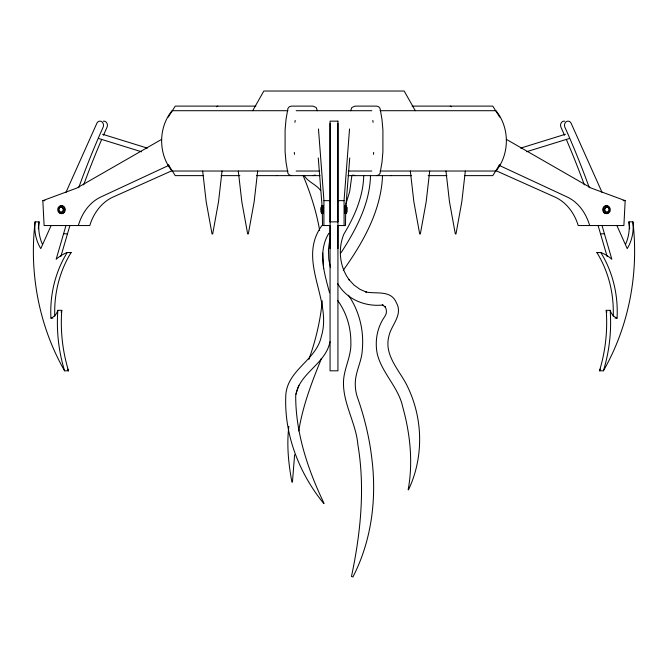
<?xml version="1.0" encoding="UTF-8"?>
<svg xmlns="http://www.w3.org/2000/svg" width="668" height="668" viewBox="0 0 668 668"><rect width="100%" height="100%" fill="white"/><g stroke="black" fill="none" stroke-linecap="round" stroke-linejoin="round"><path stroke-width="1" d="M330.067 248.613L330.067 225.834M330.067 221.692L330.067 123.346M337.933 248.613L337.933 225.834M337.933 221.692L337.933 123.346M323.896 225.542L323.947 200.642L318.469 128.957M323.061 208.658L323.061 210.704M323.32 210.704L323.187 205.719L323.112 208.366M344.938 210.704L344.938 208.658M346.283 210.704L346.149 205.719L346.032 207.698M321.759 209L321.892 207.406M323.07 207.698L323.187 213.643L323.27 210.988M323.304 211.664L323.279 210.362M344.721 209L344.813 207.055L344.872 207.823M346.266 211.664L346.241 210.362M345.665 213.735L345.473 225.542L337.933 225.542M344.888 210.988L344.813 212.299L344.746 211.531M346.233 210.988L346.149 213.643L346.057 212.482M345.857 206.796L349.731 157.949M321.943 212.482L321.851 213.643L321.767 210.988M323.128 207.823L323.187 207.055L323.279 209M323.254 211.531L323.187 212.299L323.112 210.988M346.216 211.531L346.133 212.215M506.377 139.362L591.23 188.084L625.173 200.642L623.887 225.542L578.196 225.542C574.438 212.992 566.055 201.577 553.655 196.484L495.656 170.54M349.531 128.957L344.053 200.642L344.103 225.542M373.521 154.408L373.671 152.379M346.107 207.406L346.241 209M288.843 426.368C286.589 444.963 288.467 463.817 291.933 482.146L292.442 482.112L294.621 454.716M351.902 175.358L349.673 191.616L345.815 204.224M363.734 175.968C363.1 197.002 354.499 216.516 343.811 234.251C337.774 249.156 339.636 267.025 349.289 279.992L348.955 279.6L354.04 285.069L359.943 289.302L366.44 292.133L365.722 291.941C376.468 294.237 391.139 289.636 396.475 302.93C403.18 315.171 391.106 325.04 388.851 336.338C384.133 354.341 397.986 368.828 405.868 383.29C423.069 416.122 424.389 456.236 408.482 489.828L408.156 489.761C413.216 462.331 410.194 433.816 402.762 407.104C398.571 387.24 381.962 373.245 377.245 353.815C374.673 341.064 377.169 327.228 384.751 316.574C386.897 313.718 387.048 309.543 384.952 306.62L385.269 307.004L382.321 304.808L383.04 305C366.782 306.787 349.832 300.75 339.962 287.182L337.582 283.499M322.277 300.834C320.348 320.799 315.688 340.496 308.9 359.359M222.035 171.033L218.536 201.686L212.691 233.95L212.032 233.95L206.178 201.686L202.671 171.033M257.664 171.033L254.166 201.686L248.321 233.95L247.661 233.95L241.808 201.686L238.301 171.033M294.947 122.353L295.156 120.399M429.699 171.033L426.192 201.686L420.356 233.95L419.696 233.95L413.834 201.686L410.336 171.033M465.329 171.033L461.822 201.686L455.985 233.95L455.325 233.95L449.464 201.686L445.965 171.033M350.608 110.704L351.911 107.456L355.042 106.112L376.535 106.112L378.672 106.73L380.067 108.408L381.971 119.372L382.906 129.843L382.906 151.887L381.971 162.366L380.067 173.329L378.672 175.008L376.535 175.626M329.792 239.328L328.439 249.348L328.79 259.485L330.426 267.375M298.755 430.969C302.646 406.478 311.405 383.19 320.715 360.328L321.316 358.374M321.867 212.215L321.784 211.531M60.872 256.462L69.931 225.442M65.998 225.442L56.154 259.301A40.005 34.644 90 0 1 67.192 252.546L71.125 252.546A101.461 87.867 -90 0 0 54.784 316.189M295.949 394.237L297.06 390.638M329.992 341.715C325.642 364.369 298.771 373.003 295.699 395.882C295.615 433.123 308.031 470.08 324.055 503.388L323.796 503.572C298.988 473.136 283.75 433.858 285.854 394.354C288.025 369.396 316.615 359.977 321.417 336.129C332.539 299.373 296.467 260.503 321.934 225.525M297.335 389.745L298.905 385.302M78.699 187.733L81.104 181.128A817.791 708.23 -90 0 1 103.081 127.279A4.284 3.716 -90 0 0 103.081 123.346A4.058 3.515 -90 0 0 99.958 121.15A4.058 3.515 -90 0 0 96.835 123.346L65.84 192.618M83.667 184.902L85.036 181.128A817.791 708.23 90 0 1 101.586 139.679M78.331 225.542C81.905 213.192 89.796 201.703 101.928 196.484L169.004 165.28M50.977 225.834L40.79 248.613A37.458 32.44 90 0 1 35.103 221.859L39.036 221.859A37.458 32.44 90 0 0 42.585 244.613M328.831 233.291C317.517 251.769 324.448 273.563 329.558 292.784M168.286 117.1L175.241 106.112L255.894 106.112M499.714 164.629L492.759 175.626L464.627 175.626M343.285 270.231C363.033 242.626 381.044 210.779 382.497 176.118M252.688 110.704L263.835 91.032L404.165 91.032L415.312 110.704M340.972 252.83C355.969 229.825 369.997 203.356 370.506 175.367M216.382 106.73L217.785 106.112M161.623 139.362L76.77 188.084L42.827 200.642L44.113 225.542L89.804 225.542C93.562 212.992 101.945 201.577 114.345 196.484L172.344 170.54M315.171 175.008L312.958 175.626M520.622 148.112L565.47 134.243M526.426 151.778L569.278 138.518M276.502 175.626L277.337 175.467M412.106 106.112L492.759 106.112L499.714 117.1M287.966 110.704L172.027 110.704C158.174 127.722 158.174 154.007 172.027 171.033L287.966 171.033M296.166 110.704L371.834 110.704M380.034 110.704L495.973 110.704C509.826 127.722 509.826 154.007 495.973 171.033L380.034 171.033M296.166 171.033L319.688 171.033M348.312 171.033L371.834 171.033M203.373 175.626L175.241 175.626L168.286 164.629M221.075 175.626L239.829 175.626M256.47 175.626L319.972 175.626M348.028 175.626L411.53 175.626M428.171 175.626L446.925 175.626M42.827 200.642L44.865 200.642M323.947 200.642L330.067 200.642M337.933 200.642L344.053 200.642M623.135 200.642L625.173 200.642M330.067 221.859L337.933 221.859M625.415 244.613A37.458 32.44 90 0 0 628.964 221.859L632.897 221.859A216.532 187.524 -90 0 1 603.404 370.815L599.463 370.815A143.436 124.215 -90 0 0 606.218 310.328L610.151 310.328A12.5 10.83 90 0 0 617.057 318.118L615.094 318.118M330.067 225.542L322.527 225.542L322.335 213.735M63.443 233.808L67.385 233.808M600.615 233.808L604.557 233.808M613.216 316.189A101.461 87.867 -90 0 0 596.875 252.546L600.808 252.546A40.005 34.644 -90 0 1 611.846 259.301L602.002 225.442M52.906 318.118L50.943 318.118A12.5 10.83 90 0 0 57.849 310.328L61.782 310.328A143.436 124.215 -90 0 0 68.537 370.815L64.596 370.815A216.532 187.524 -90 0 1 35.103 221.859M355.042 175.626L352.829 175.008M291.465 175.626L289.327 175.008L287.933 173.329L286.029 162.366L285.094 151.887L285.094 129.843L286.029 119.372L287.933 108.408L289.327 106.73L291.465 106.112L312.958 106.112L316.089 107.456L317.392 110.704M390.663 175.467L391.498 175.626M450.215 106.112L451.618 106.73M102.53 134.243L147.377 148.112M98.722 138.518L141.574 151.778M498.996 165.28L566.072 196.484C578.204 201.703 586.095 213.192 589.669 225.542M320.481 190.297C315.939 184.226 307.931 182.063 304.049 175.358M348.454 295.256C359.292 310.962 364.085 330.56 362.315 349.523C361.914 361.455 355.109 372.109 355.259 384.083C355.276 388.158 355.86 392.225 357.004 396.132C364.16 416.131 369.262 436.855 371.759 457.964C376.911 498.445 371.734 540.412 352.929 576.96L351.468 576.484C360.578 533.431 365.254 488.508 357.898 444.821C356.036 422.877 342.575 403.171 343.519 380.96C344.229 367.776 351.535 355.86 350.85 342.45C350.976 327.621 346.517 312.682 337.791 300.65M602.16 192.618L571.165 123.346A4.058 3.515 -90 0 0 568.042 121.15A4.058 3.515 -90 0 0 564.919 123.346A4.284 3.716 -90 0 0 564.919 127.279A817.791 708.23 90 0 1 586.896 181.128L589.301 187.733M617.023 225.834L627.21 248.613A37.458 32.44 -90 0 0 632.897 221.859M303.155 175.759L303.957 177.579C310.929 194.597 316.548 212.24 319.638 230.385M584.333 184.902L582.964 181.128A817.791 708.23 -90 0 0 566.414 139.679M598.069 225.442L607.129 256.462M372.844 120.399L373.053 122.353M322.694 253.063L323.562 268.636M318.269 157.949L322.143 206.796M294.329 152.379L294.479 154.408M344.888 208.366L344.813 205.719L344.68 210.704M344.73 210.988L344.813 213.643L344.93 207.698M321.968 207.698L321.851 205.719L321.717 210.704M344.721 210.362L344.696 211.664M321.759 210.362L321.734 211.664M600.808 252.546A101.461 87.867 90 0 1 617.057 318.118M610.151 310.328A143.436 124.215 90 0 1 603.404 370.815M564.502 135.237A817.791 708.23 -90 0 0 560.986 127.279A4.284 3.716 -90 0 1 560.986 123.346A4.058 3.515 -90 0 1 564.744 121.217M628.964 221.859A216.532 187.524 -90 0 1 629.682 228.815M600.415 369.137A216.532 187.524 -90 0 1 599.463 370.815M606.886 312.09A12.5 10.83 -90 0 1 606.218 310.328M596.875 252.546A40.005 34.644 -90 0 1 597.868 252.93M608.79 208.366A2.622 2.313 -90 0 1 607.187 212.265A2.622 2.313 -90 0 1 604.507 209.226A2.622 2.313 -90 0 1 607.938 207.406M607.028 213.509A3.966 3.365 -90 0 1 603.104 211.355A3.966 3.365 -90 0 1 604.223 206.429A3.966 3.365 -90 0 1 608.531 206.88M608.531 212.482A3.966 3.365 -90 0 1 607.838 213.109M103.256 121.217A4.058 3.515 -90 0 1 107.014 123.346A4.284 3.716 90 0 1 107.014 127.279A817.791 708.23 90 0 0 103.498 135.237M70.132 252.93A40.005 34.644 -90 0 1 71.125 252.546M61.782 310.328A12.5 10.83 90 0 1 61.114 312.09M68.537 370.815A216.532 187.524 90 0 1 67.585 369.137M38.318 228.815A216.532 187.524 90 0 1 39.036 221.859M64.596 370.815A143.436 124.215 -90 0 1 57.849 310.328M50.943 318.118A101.461 87.867 -90 0 1 67.192 252.546M60.062 207.406A2.622 2.313 -90 0 1 63.493 209.226A2.622 2.313 -90 0 1 60.813 212.265A2.622 2.313 -90 0 1 59.21 208.366M59.469 206.88A3.966 3.365 90 0 1 63.777 206.429A3.966 3.365 90 0 1 64.896 211.355A3.966 3.365 90 0 1 60.972 213.509M60.162 213.109A3.966 3.365 90 0 1 59.469 212.482M321.108 209C321.208 219.505 321.4 201.385 321.108 209M346.725 209C346.817 219.505 347.018 201.385 346.725 209M337.933 121.15L330.067 121.15L330.067 370.815L337.933 370.815L337.933 121.15M608.732 211.531A2.622 2.313 -90 0 0 607.688 207.147A2.622 2.313 -90 0 0 604.857 210.362A2.622 2.313 -90 0 0 608.732 211.531M609.809 211.664A3.958 3.499 -90 0 0 606.786 205.719A3.958 3.499 -90 0 0 603.755 211.664A3.958 3.499 -90 0 0 609.809 211.664M62.541 211.531A2.622 2.313 -90 0 0 61.506 207.147A2.622 2.313 -90 0 0 58.675 210.362A2.622 2.313 -90 0 0 62.541 211.531M63.685 212.482A3.958 3.499 -90 0 0 62.124 205.853A3.958 3.499 -90 0 0 57.84 210.704A3.958 3.499 -90 0 0 63.685 212.482"/></g></svg>
